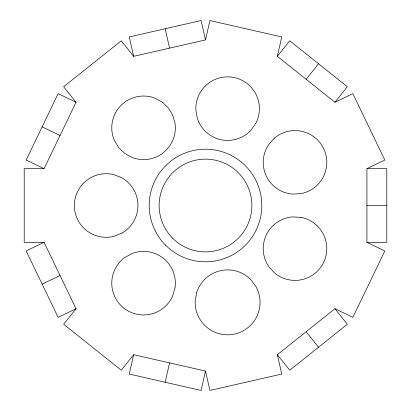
<?xml version="1.0" encoding="UTF-8"?>
<svg xmlns="http://www.w3.org/2000/svg" width="411" height="411" viewBox="0 0 411 411"><rect width="100%" height="100%" fill="white"/><g stroke="black" fill="none" stroke-linecap="round" stroke-linejoin="round"><path stroke-width="0.62" d="M133.657 354.683L129.239 374.051L201.077 390.45L205.5 371.076L133.657 354.683L121.271 370.213L63.659 324.269L76.045 308.738L44.075 242.346L24.203 242.346L24.203 168.654L44.075 168.654L76.045 102.262L63.659 86.731L121.271 40.787L133.657 56.317L205.5 39.924L209.923 20.55L281.761 36.949L277.343 56.317L334.955 102.262L352.859 93.641L384.83 160.033L366.925 168.654L366.925 242.346L384.83 250.967L352.859 317.359L334.955 308.738L277.343 354.683L281.761 374.051L209.923 390.45L205.5 371.076M165.155 382.251L169.579 362.882M277.343 56.317L289.729 40.787L347.341 86.731L334.955 102.262M306.149 79.292L318.535 63.756M44.075 242.346L26.17 250.967L58.141 317.359L76.045 308.738M42.158 284.16L60.057 275.54M366.925 168.654L386.797 168.654L386.797 242.346L366.925 242.346M366.925 205.5L386.797 205.5M76.045 102.262L58.141 93.641L26.17 160.033L44.075 168.654M42.158 126.84L60.057 135.46M334.955 308.738L347.341 324.269L289.729 370.213L277.343 354.683M306.149 331.708L318.535 347.244M205.5 39.924L201.077 20.55L129.239 36.949L133.657 56.317M165.155 28.749L169.579 48.118M196.597 292.791L195.174 301.145A32.454 32.454 0 0 0 234.83 333.994A32.454 32.454 0 0 0 256.3 287.191L251.398 280.281A32.454 32.454 0 0 0 196.597 292.791M174.994 287.911L172.697 295.884A31.791 31.791 0 0 1 123.737 308.029A31.791 31.791 0 0 1 124.682 257.594L131.941 253.577A31.791 31.791 0 0 1 174.994 287.911M255.714 123.5L250.91 130.266A31.791 31.791 0 0 1 197.229 118.014L195.836 109.835A31.791 31.791 0 0 1 234.681 77.648A31.791 31.791 0 0 1 255.714 123.5M274.271 138.296L268.743 144.487A31.791 31.791 0 0 0 292.632 194.095L300.919 193.632A31.791 31.791 0 0 0 323.652 148.602A31.791 31.791 0 0 0 274.271 138.296M122.046 233.032L114.381 236.207A31.791 31.791 0 0 1 74.36 205.5A31.791 31.791 0 0 1 114.381 174.793L122.046 177.968A31.791 31.791 0 0 1 122.046 233.032M300.919 217.368L292.632 216.905A31.791 31.791 0 0 0 268.743 266.513L274.271 272.704A31.791 31.791 0 0 0 323.652 262.398A31.791 31.791 0 0 0 300.919 217.368M162.437 102.247L155.173 98.234A31.791 31.791 0 0 0 114.417 140.541L118.702 147.647L124.682 153.406L131.941 157.423A31.791 31.791 0 0 0 174.994 123.089L172.697 115.116L168.412 108.006L162.437 102.247M172.718 238.282A46.361 46.361 0 0 0 250.284 217.501A46.361 46.361 0 0 0 193.499 160.716A46.361 46.361 0 0 0 172.718 238.282M165.695 245.305A56.297 56.297 0 0 0 259.88 220.07A56.297 56.297 0 0 0 190.93 151.12A56.297 56.297 0 0 0 165.695 245.305"/></g></svg>
